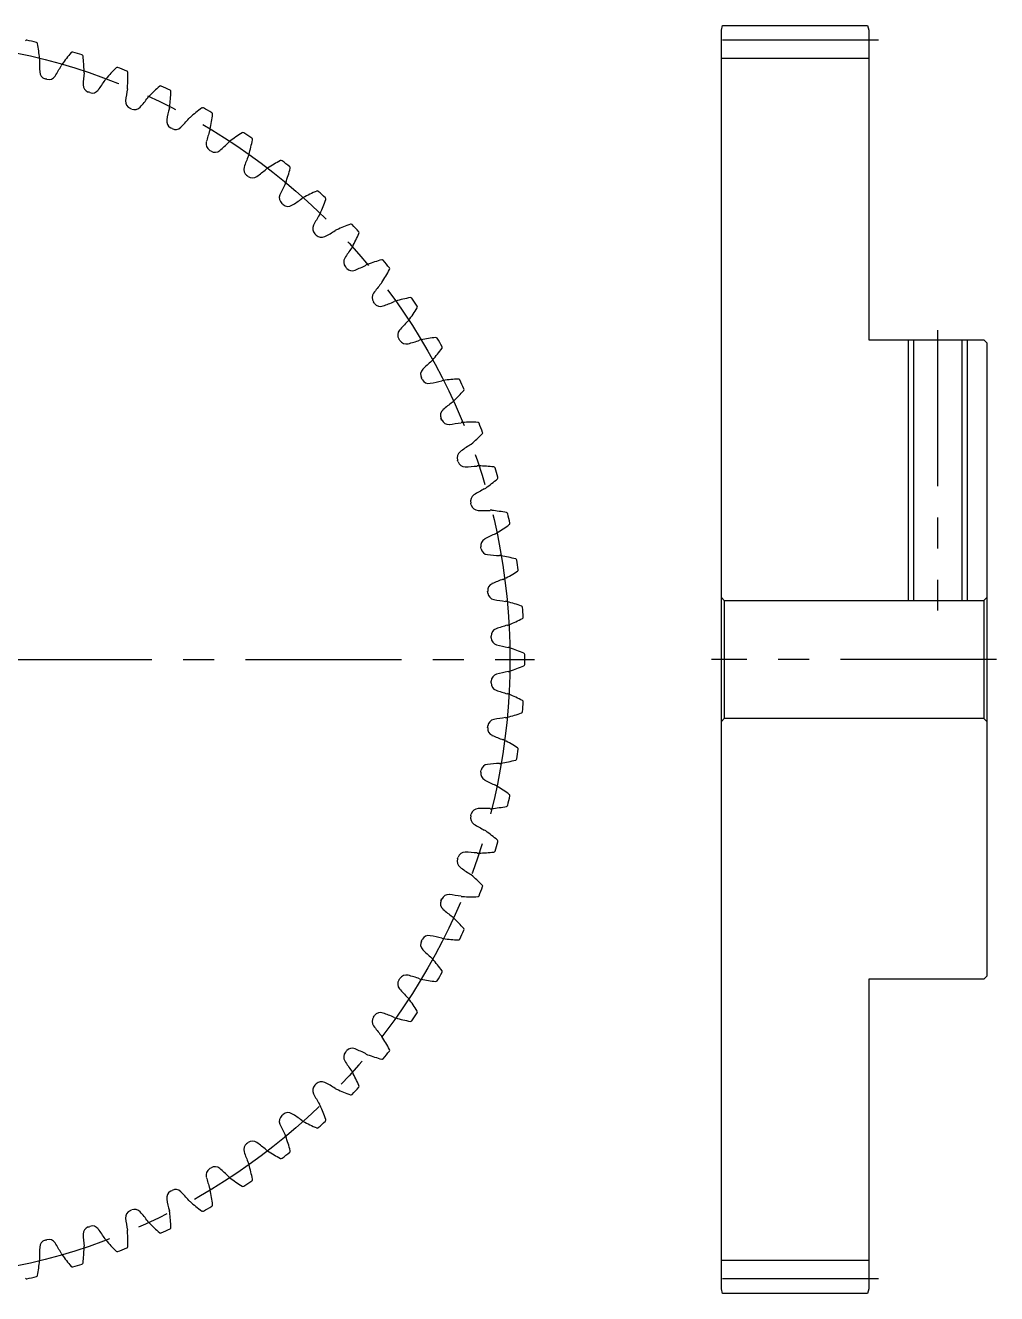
# Model space of a CAD drawing. Extents: x -1 to 177, y -8 to 140.
# Drawn here: x 78.2 to 177, y 10 to 139 of the extents above; entities that cross this region are included whole.
import ezdxf

# ---------------------------------------------------------------- set-up
doc = ezdxf.new("R2010")
doc.units = 0
doc.header["$LTSCALE"] = 0.5
doc.linetypes.add('CENTER', pattern=[50.8, 31.75, -6.35, 6.35, -6.35])
for name, color, linetype in [('MSM_CENTER', 1, 'CENTER'), ('MSM_CONTINUOUS', 7, 'CONTINUOUS'), ('MSM_NARROW', 5, 'CONTINUOUS')]:
    doc.layers.add(name, color=color, linetype=linetype)

msp = doc.modelspace()

# ---------------------------------------------------------------- linework, layer by layer
at = {"layer": 'MSM_CENTER'}
for p, q in [((165, 137.5), (148, 137.5)), ((171, 108), (171, 79.5)), ((-1, 74.5), (130, 74.5)), ((177, 74.5), (148, 74.5)), ((165, 11.5), (148, 11.5))]:
    msp.add_line(p, q, dxfattribs=at)
msp.add_circle((64.5, 74.5), 63, dxfattribs=at)
at = {"layer": 'MSM_CONTINUOUS'}
for p, q in [((149, 138.5), (149.13, 139)), ((149, 10.5), (149, 138.5)), ((149.13, 139), (163.87, 139)), ((163.87, 139), (164, 138.5)), ((164, 138.5), (164, 107)), ((164, 135.62), (149, 135.62)), ((164, 107), (175.7, 107)), ((168.54, 107), (168.54, 80.5)), ((173.46, 107), (173.46, 80.5)), ((175.7, 107), (176, 106.7)), ((176, 106.7), (176, 42.3)), ((149.3, 80.5), (149, 80.8)), ((149.3, 80.5), (149.3, 68.5)), ((149.3, 80.5), (175.7, 80.5)), ((176, 80.8), (175.7, 80.5)), ((175.7, 80.5), (175.7, 68.5)), ((149, 68.2), (149.3, 68.5)), ((175.7, 68.5), (149.3, 68.5)), ((175.7, 68.5), (176, 68.2)), ((164, 42), (164, 10.5)), ((175.7, 42), (164, 42)), ((176, 42.3), (175.7, 42)), ((164, 13.38), (149, 13.38)), ((149.13, 10), (149, 10.5)), ((164, 10.5), (163.87, 10)), ((163.87, 10), (149.13, 10))]:
    msp.add_line(p, q, dxfattribs=at)
for centre, radius, start, end in [((78.34, 137.35), 0.15, 77.5842, 144.0696), ((64.5, 74.5), 64.5, 76.7015, 77.5842), ((79.3, 137.12), 0.15, 10.2161, 76.7015), ((58.78, 133.43), 21, 6.0714, 10.2161), ((78.43, 135.52), 1.25, 358.282, 6.0714), ((98.33, 134.93), 18.67, 178.3208, 182.05), ((98.91, 122.67), 21, 139.7839, 143.9286), ((82.99, 136.14), 0.15, 73.2985, 139.7839), ((64.5, 74.5), 64.5, 72.4158, 73.2985), ((83.94, 135.84), 0.15, 5.9304, 72.4158), ((63.2, 133.69), 21, 1.7857, 5.9304), ((80.42, 134.29), 0.75, 182.05, 255.086), ((65.42, 143.75), 18.67, 327.95, 331.6792), ((82.95, 134.3), 1.25, 143.9286, 151.718), ((102.75, 132.23), 18.67, 174.0351, 177.7643), ((82.95, 134.3), 1.25, 353.9963, 1.7857), ((102.42, 119.97), 21, 135.4982, 139.6429), ((87.55, 134.58), 0.15, 69.0128, 135.4982), ((64.5, 74.5), 64.5, 68.13, 69.0128), ((88.47, 134.22), 0.15, 1.6447, 68.13), ((67.63, 133.62), 21, 357.5, 1.6447), ((64.5, 74.5), 61.12, 74.914, 75.086), ((80.6, 134.24), 0.75, 254.914, 327.95), ((84.85, 132.93), 0.75, 177.7643, 250.8003), ((70.59, 143.49), 18.67, 323.6643, 327.3935), ((87.36, 132.76), 1.25, 139.6429, 147.4323), ((64.5, 74.5), 61.12, 70.6283, 70.8003), ((85.02, 132.87), 0.75, 250.6283, 323.6643), ((106.96, 129.21), 18.67, 169.7494, 173.4786), ((87.36, 132.76), 1.25, 349.7106, 357.5), ((75.73, 142.84), 18.67, 319.3786, 323.1078), ((91.65, 130.89), 1.25, 135.3571, 143.1466), ((105.71, 117.01), 21, 131.2125, 135.3571), ((91.97, 132.69), 0.15, 64.7271, 131.2125), ((64.5, 74.5), 64.5, 63.8443, 64.7271), ((72.04, 133.22), 21, 353.2143, 357.359), ((92.87, 132.26), 0.15, 357.359, 63.8443), ((89.16, 131.25), 0.75, 173.4786, 246.5145), ((64.5, 74.5), 61.12, 66.3426, 66.5145), ((89.33, 131.18), 0.75, 246.3426, 319.3786), ((110.93, 125.89), 18.67, 165.4637, 169.1929), ((91.65, 130.89), 1.25, 345.4249, 353.2143), ((108.77, 113.81), 21, 126.9267, 131.0714), ((96.24, 130.47), 0.15, 60.4414, 126.9267), ((64.5, 74.5), 64.5, 59.5586, 60.4414), ((93.33, 129.25), 0.75, 169.1929, 242.2288), ((80.8, 141.81), 18.67, 315.0929, 318.8221), ((95.79, 128.7), 1.25, 131.0714, 138.8608), ((76.41, 132.49), 21, 348.9286, 353.0733), ((97.1, 129.98), 0.15, 353.0733, 59.5586), ((64.5, 74.5), 61.12, 62.0569, 62.2288), ((93.49, 129.16), 0.75, 242.0569, 315.0929), ((114.64, 122.28), 18.67, 161.1779, 164.9071), ((95.79, 128.7), 1.25, 341.1392, 348.9286), ((111.58, 110.39), 21, 122.641, 126.7857), ((100.34, 127.95), 0.15, 56.1557, 122.641), ((64.5, 74.5), 64.5, 55.2729, 56.1557), ((97.34, 126.94), 0.75, 164.9071, 237.9431), ((85.79, 140.4), 18.67, 310.8071, 314.5363), ((99.76, 126.21), 1.25, 126.7857, 134.5751), ((80.71, 131.44), 21, 344.6429, 348.7875), ((101.16, 127.39), 0.15, 348.7877, 55.2729), ((64.5, 74.5), 61.12, 57.7712, 57.9431), ((97.5, 126.84), 0.75, 237.7711, 310.8071), ((118.07, 118.39), 18.67, 156.8922, 160.6214), ((99.76, 126.21), 1.25, 336.8534, 344.6429), ((114.14, 106.77), 21, 118.3553, 122.5), ((104.23, 125.12), 0.15, 51.87, 118.3553), ((64.5, 74.5), 64.5, 50.9872, 51.87), ((101.17, 124.34), 0.75, 160.6214, 233.6575), ((90.65, 138.63), 18.67, 306.5214, 310.2506), ((103.52, 123.43), 1.25, 122.5, 130.2894), ((84.92, 130.07), 21, 340.3571, 344.5018), ((105.01, 124.5), 0.15, 344.5018, 50.9872), ((64.5, 74.5), 61.12, 53.4855, 53.6574), ((101.32, 124.23), 0.75, 233.4854, 306.5214), ((121.2, 114.27), 18.67, 152.6065, 156.3357), ((103.52, 123.43), 1.25, 332.5677, 340.3571), ((104.79, 121.46), 0.75, 156.3357, 229.3717), ((95.37, 136.49), 18.67, 302.2357, 305.9649), ((107.07, 120.38), 1.25, 118.2143, 126.0037), ((116.41, 102.97), 21, 114.0696, 118.2143), ((107.9, 122.01), 0.15, 47.5842, 114.0696), ((64.5, 74.5), 64.5, 46.7015, 47.5842), ((89.01, 128.39), 21, 336.0714, 340.2161), ((108.63, 121.33), 0.15, 340.2163, 46.7015), ((64.5, 74.5), 61.12, 49.1997, 49.3717), ((104.93, 121.34), 0.75, 229.1997, 302.2357), ((124.01, 109.92), 18.67, 148.3208, 152.05), ((107.07, 120.38), 1.25, 328.282, 336.0714), ((118.39, 99.01), 21, 109.7839, 113.9286), ((111.33, 118.63), 0.15, 43.2985, 109.7839), ((64.5, 74.5), 64.5, 42.4158, 43.2985), ((108.19, 118.32), 0.75, 152.05, 225.086), ((64.5, 74.5), 61.12, 44.914, 45.086), ((108.32, 118.19), 0.75, 224.914, 297.95), ((99.92, 134.01), 18.67, 297.95, 301.6792), ((110.38, 117.07), 1.25, 113.9286, 121.718), ((92.97, 126.41), 21, 331.7857, 335.9304), ((112.01, 117.9), 0.15, 335.9304, 42.4158), ((126.49, 105.37), 18.67, 144.0351, 147.7643), ((110.38, 117.07), 1.25, 323.9963, 331.7857), ((111.34, 114.93), 0.75, 147.7643, 220.8003), ((120.07, 94.92), 21, 105.4982, 109.6429), ((114.5, 115.01), 0.15, 39.0128, 105.4982), ((64.5, 74.5), 64.5, 38.13, 39.0128), ((64.5, 74.5), 61.12, 40.6283, 40.8003), ((111.46, 114.79), 0.75, 220.6283, 293.6643), ((104.27, 131.2), 18.67, 293.6643, 297.3935), ((113.43, 113.52), 1.25, 109.6429, 117.4323), ((96.77, 124.14), 21, 327.5, 331.6447), ((115.12, 114.23), 0.15, 331.6447, 38.13), ((128.63, 100.65), 18.67, 139.7494, 143.4786), ((113.43, 113.52), 1.25, 319.7106, 327.5), ((114.23, 111.32), 0.75, 143.4786, 216.5146), ((116.21, 109.76), 1.25, 105.3571, 113.1466), ((121.44, 90.71), 21, 101.2125, 105.3571), ((117.39, 111.16), 0.15, 34.7271, 101.2125), ((64.5, 74.5), 64.5, 33.8443, 34.7271), ((64.5, 74.5), 61.12, 36.3426, 36.5145), ((114.34, 111.17), 0.75, 216.3426, 289.3786), ((108.39, 128.07), 18.67, 289.3786, 293.1078), ((100.39, 121.58), 21, 323.2143, 327.359), ((117.95, 110.34), 0.15, 327.3591, 33.8443), ((130.4, 95.79), 18.67, 135.4637, 139.1929), ((116.21, 109.76), 1.25, 315.4249, 323.2143), ((116.84, 107.5), 0.75, 139.1929, 212.2288), ((64.5, 74.5), 61.12, 32.0569, 32.2288), ((122.49, 86.41), 21, 96.9267, 101.0714), ((119.98, 107.1), 0.15, 30.4414, 96.9267), ((64.5, 74.5), 64.5, 29.5586, 30.4414), ((116.94, 107.34), 0.75, 212.0569, 285.0929), ((112.28, 124.64), 18.67, 285.0929, 288.8221), ((118.7, 105.79), 1.25, 101.0714, 108.8608), ((103.81, 118.77), 21, 318.9286, 323.0733), ((120.47, 106.24), 0.15, 323.0733, 29.5586), ((131.81, 90.8), 18.67, 131.1779, 134.9071), ((118.7, 105.79), 1.25, 311.1392, 318.9286), ((119.16, 103.49), 0.75, 134.9071, 207.9432), ((64.5, 74.5), 61.12, 27.7712, 27.9431), ((119.25, 103.33), 0.75, 207.7711, 280.8071), ((115.89, 120.93), 18.67, 280.8071, 284.5363), ((120.89, 101.65), 1.25, 96.7857, 104.5751), ((123.22, 82.04), 21, 92.641, 96.7857), ((122.26, 102.87), 0.15, 26.1557, 92.641), ((64.5, 74.5), 64.5, 25.2729, 26.1557), ((122.69, 101.97), 0.15, 318.7875, 25.2729), ((132.84, 85.73), 18.67, 126.8922, 130.6214), ((120.89, 101.65), 1.25, 306.8534, 314.6429), ((107.01, 115.71), 21, 314.6429, 318.7875), ((121.18, 99.33), 0.75, 130.6214, 203.6575), ((64.5, 74.5), 61.12, 23.4855, 23.6574), ((121.25, 99.16), 0.75, 203.4854, 276.5214), ((119.21, 116.96), 18.67, 276.5214, 280.2506), ((122.76, 97.36), 1.25, 92.5, 100.2894), ((123.62, 77.63), 21, 88.3553, 92.5), ((124.22, 98.47), 0.15, 21.87, 88.3553), ((64.5, 74.5), 64.5, 20.9872, 21.87), ((109.97, 112.42), 21, 310.3571, 314.5018), ((124.58, 97.55), 0.15, 314.5018, 20.9872), ((122.87, 95.02), 0.75, 126.3357, 199.3718), ((133.49, 80.59), 18.67, 122.6065, 126.3357), ((122.76, 97.36), 1.25, 302.5677, 310.3571), ((64.5, 74.5), 61.12, 19.1997, 19.3717), ((122.93, 94.85), 0.75, 199.1997, 272.2357), ((122.23, 112.75), 18.67, 272.2357, 275.9649), ((124.3, 92.95), 1.25, 88.2143, 96.0037), ((123.69, 73.2), 21, 84.0696, 88.2143), ((125.84, 93.94), 0.15, 17.5842, 84.0696), ((64.5, 74.5), 64.5, 16.7015, 17.5842), ((126.14, 92.99), 0.15, 310.2163, 16.7015), ((133.75, 75.42), 18.67, 118.3208, 122.05), ((124.3, 92.95), 1.25, 298.282, 306.0714), ((112.67, 108.91), 21, 306.0714, 310.2161), ((124.24, 90.6), 0.75, 122.05, 195.086), ((64.5, 74.5), 61.12, 14.914, 15.086), ((124.29, 90.42), 0.75, 194.914, 267.95), ((124.93, 108.33), 18.67, 267.95, 271.6792), ((125.52, 88.43), 1.25, 83.9286, 91.718), ((123.43, 68.78), 21, 79.7839, 83.9286), ((127.12, 89.3), 0.15, 13.2985, 79.7839), ((64.5, 74.5), 64.5, 12.4158, 13.2985), ((115.11, 105.22), 21, 301.7857, 305.9304), ((127.35, 88.34), 0.15, 305.9306, 12.4158), ((125.28, 86.09), 0.75, 117.7643, 190.8003), ((133.63, 70.24), 18.67, 114.0351, 117.7643), ((125.52, 88.43), 1.25, 293.9963, 301.7857), ((64.5, 74.5), 61.12, 10.6283, 10.8003), ((125.31, 85.91), 0.75, 190.6283, 263.6643), ((127.29, 103.72), 18.67, 263.6643, 267.3935), ((126.39, 83.83), 1.25, 79.6429, 87.4323), ((122.83, 64.4), 21, 75.4982, 79.6429), ((128.06, 84.58), 0.15, 9.0128, 75.4982), ((64.5, 74.5), 64.5, 8.13, 9.0128), ((133.11, 65.09), 18.67, 109.7494, 113.4786), ((126.39, 83.83), 1.25, 289.7106, 297.5), ((117.26, 101.35), 21, 297.5, 301.6447), ((128.2, 83.6), 0.15, 301.6447, 8.13), ((125.98, 81.52), 0.75, 113.4786, 186.5146), ((64.5, 74.5), 61.12, 6.3426, 6.5145), ((126, 81.34), 0.75, 186.3426, 259.3786), ((129.3, 98.95), 18.67, 259.3786, 263.1078), ((126.91, 79.18), 1.25, 75.3571, 83.1466), ((121.92, 60.06), 21, 71.2125, 75.3571), ((128.63, 79.8), 0.15, 4.7271, 71.2125), ((128.71, 78.81), 0.15, 297.359, 3.8443), ((64.5, 74.5), 64.5, 3.8443, 4.7271), ((126.33, 76.91), 0.75, 109.1929, 182.2289), ((132.22, 59.99), 18.67, 105.4637, 109.1929), ((126.91, 79.18), 1.25, 285.4249, 293.2143), ((119.12, 97.33), 21, 293.2143, 297.359), ((64.5, 74.5), 61.12, 2.0569, 2.2288), ((126.34, 76.72), 0.75, 182.0569, 255.0929), ((130.94, 94.03), 18.67, 255.0929, 258.8221), ((127.08, 74.5), 1.25, 71.0714, 78.8608), ((120.68, 55.81), 21, 66.9267, 71.0714), ((128.85, 75), 0.15, 0.4414, 66.9267), ((64.5, 74.5), 64.5, 359.5586, 0.4414), ((120.68, 93.19), 21, 288.9286, 293.0733), ((128.85, 74), 0.15, 293.0733, 359.5586), ((64.5, 74.5), 61.12, 357.7712, 357.9431), ((126.34, 72.28), 0.75, 104.9071, 177.9432), ((130.94, 54.97), 18.67, 101.1779, 104.9071), ((127.08, 74.5), 1.25, 281.1392, 288.9286), ((126.33, 72.09), 0.75, 177.7712, 250.8071), ((132.22, 89.01), 18.67, 250.8071, 254.5363), ((126.91, 69.82), 1.25, 66.7857, 74.5751), ((119.12, 51.67), 21, 62.641, 66.7857), ((128.71, 70.19), 0.15, 356.1557, 62.641), ((64.5, 74.5), 64.5, 355.2729, 356.1557), ((126, 67.66), 0.75, 100.6214, 173.6575), ((129.3, 50.05), 18.67, 96.8922, 100.6214), ((126.91, 69.82), 1.25, 276.8534, 284.6429), ((121.92, 88.94), 21, 284.6429, 288.7875), ((128.63, 69.2), 0.15, 288.7875, 355.2729), ((64.5, 74.5), 61.12, 353.4855, 353.6574), ((125.98, 67.48), 0.75, 173.4854, 246.5214), ((133.11, 83.91), 18.67, 246.5214, 250.2506), ((126.39, 65.17), 1.25, 62.5, 70.2894), ((117.26, 47.65), 21, 58.3553, 62.5), ((64.5, 74.5), 64.5, 350.9872, 351.87), ((128.2, 65.4), 0.15, 351.87, 58.3553), ((64.5, 74.5), 61.12, 349.1997, 349.3717), ((125.31, 63.09), 0.75, 96.3357, 169.3718), ((127.29, 45.28), 18.67, 92.6065, 96.3357), ((126.39, 65.17), 1.25, 272.5677, 280.3571), ((122.83, 84.6), 21, 280.3571, 284.5018), ((128.06, 64.42), 0.15, 284.502, 350.9872), ((125.28, 62.91), 0.75, 169.1997, 242.2357), ((133.63, 78.76), 18.67, 242.2357, 245.9649), ((125.52, 60.57), 1.25, 58.2143, 66.0037), ((115.11, 43.78), 21, 54.0696, 58.2143), ((64.5, 74.5), 64.5, 346.7015, 347.5842), ((127.35, 60.66), 0.15, 347.5842, 54.0696), ((123.43, 80.22), 21, 276.0714, 280.2161), ((127.12, 59.7), 0.15, 280.2161, 346.7015), ((124.24, 58.4), 0.75, 164.914, 237.95), ((64.5, 74.5), 61.12, 344.914, 345.086), ((124.29, 58.58), 0.75, 92.05, 165.086), ((124.93, 40.67), 18.67, 88.3208, 92.05), ((125.52, 60.57), 1.25, 268.282, 276.0714), ((133.75, 73.58), 18.67, 237.95, 241.6792), ((124.3, 56.05), 1.25, 53.9286, 61.718), ((112.67, 40.09), 21, 49.7839, 53.9286), ((64.5, 74.5), 64.5, 342.4158, 343.2985), ((126.14, 56.01), 0.15, 343.2985, 49.7839), ((122.87, 53.98), 0.75, 160.6283, 233.6643), ((64.5, 74.5), 61.12, 340.6283, 340.8003), ((122.93, 54.15), 0.75, 87.7643, 160.8003), ((122.23, 36.25), 18.67, 84.0351, 87.7643), ((124.3, 56.05), 1.25, 263.9963, 271.7857), ((123.69, 75.8), 21, 271.7857, 275.9304), ((125.84, 55.06), 0.15, 275.9306, 342.4158), ((133.49, 68.41), 18.67, 233.6643, 237.3935), ((122.76, 51.64), 1.25, 49.6429, 57.4323), ((109.97, 36.58), 21, 45.4982, 49.6429), ((121.25, 49.84), 0.75, 83.4786, 156.5146), ((119.21, 32.04), 18.67, 79.7494, 83.4786), ((122.76, 51.64), 1.25, 259.7106, 267.5), ((123.62, 71.37), 21, 267.5, 271.6447), ((124.22, 50.53), 0.15, 271.6447, 338.13), ((64.5, 74.5), 64.5, 338.13, 339.0128), ((124.58, 51.45), 0.15, 339.0128, 45.4982), ((121.18, 49.67), 0.75, 156.3426, 229.3786), ((64.5, 74.5), 61.12, 336.3426, 336.5145), ((132.84, 63.27), 18.67, 229.3786, 233.1078), ((120.89, 47.35), 1.25, 45.3571, 53.1466), ((107.01, 33.29), 21, 41.2125, 45.3571), ((64.5, 74.5), 64.5, 333.8443, 334.7271), ((122.69, 47.03), 0.15, 334.7271, 41.2125), ((119.16, 45.51), 0.75, 152.0569, 225.0929), ((64.5, 74.5), 61.12, 332.0569, 332.2288), ((119.25, 45.67), 0.75, 79.1929, 152.2289), ((115.89, 28.07), 18.67, 75.4637, 79.1929), ((120.89, 47.35), 1.25, 255.4249, 263.2143), ((123.22, 66.96), 21, 263.2143, 267.359), ((122.26, 46.13), 0.15, 267.359, 333.8443), ((131.81, 58.2), 18.67, 225.0929, 228.8221), ((118.7, 43.21), 1.25, 41.0714, 48.8608), ((103.81, 30.23), 21, 36.9267, 41.0714), ((64.5, 74.5), 64.5, 329.5586, 330.4414), ((120.47, 42.76), 0.15, 330.4414, 36.9267), ((116.84, 41.5), 0.75, 147.7712, 220.8071), ((64.5, 74.5), 61.12, 327.7712, 327.9431), ((116.94, 41.66), 0.75, 74.9071, 147.9432), ((112.28, 24.36), 18.67, 71.1779, 74.9071), ((118.7, 43.21), 1.25, 251.1392, 258.9286), ((122.49, 62.59), 21, 258.9286, 263.0733), ((119.98, 41.9), 0.15, 263.0733, 329.5586), ((130.4, 53.21), 18.67, 220.8071, 224.5363), ((116.21, 39.24), 1.25, 36.7857, 44.5751), ((100.39, 27.42), 21, 32.641, 36.7857), ((117.95, 38.66), 0.15, 326.1557, 32.641), ((114.23, 37.68), 0.75, 143.4854, 216.5214), ((64.5, 74.5), 61.12, 323.4855, 323.6574), ((114.34, 37.83), 0.75, 70.6214, 143.6574), ((108.39, 20.93), 18.67, 66.8922, 70.6214), ((116.21, 39.24), 1.25, 246.8534, 254.6429), ((121.44, 58.29), 21, 254.6429, 258.7875), ((117.39, 37.84), 0.15, 258.7875, 325.2729), ((64.5, 74.5), 64.5, 325.2729, 326.1557), ((128.63, 48.35), 18.67, 216.5214, 220.2506), ((113.43, 35.48), 1.25, 32.5, 40.2894), ((96.77, 24.86), 21, 28.3553, 32.5), ((111.46, 34.21), 0.75, 66.3357, 139.3717), ((104.27, 17.8), 18.67, 62.6065, 66.3357), ((115.12, 34.77), 0.15, 321.87, 28.3553), ((111.34, 34.07), 0.75, 139.1997, 212.2357), ((126.49, 43.63), 18.67, 212.2357, 215.9649), ((64.5, 74.5), 61.12, 319.1997, 319.3717), ((113.43, 35.48), 1.25, 242.5677, 250.3571), ((120.07, 54.08), 21, 250.3571, 254.5018), ((114.5, 33.99), 0.15, 254.502, 320.9872), ((64.5, 74.5), 64.5, 320.9872, 321.87), ((110.38, 31.93), 1.25, 28.2143, 36.0037), ((92.97, 22.59), 21, 24.0696, 28.2143), ((108.19, 30.68), 0.75, 134.914, 207.95), ((64.5, 74.5), 61.12, 314.914, 315.086), ((108.32, 30.81), 0.75, 62.05, 135.086), ((99.92, 14.99), 18.67, 58.3208, 62.05), ((64.5, 74.5), 64.5, 316.7015, 317.5842), ((112.01, 31.1), 0.15, 317.5842, 24.0696), ((124.01, 39.08), 18.67, 207.95, 211.6792), ((110.38, 31.93), 1.25, 238.282, 246.0714), ((118.39, 49.99), 21, 246.0714, 250.2161), ((111.33, 30.37), 0.15, 250.2161, 316.7015), ((104.93, 27.66), 0.75, 57.7643, 130.8003), ((107.07, 28.62), 1.25, 23.9286, 31.718), ((89.01, 20.61), 21, 19.7839, 23.9286), ((104.79, 27.54), 0.75, 130.6283, 203.6643), ((121.2, 34.73), 18.67, 203.6643, 207.3935), ((64.5, 74.5), 61.12, 310.6283, 310.8003), ((95.37, 12.51), 18.67, 54.0351, 57.7643), ((107.07, 28.62), 1.25, 233.9963, 241.7857), ((116.41, 46.03), 21, 241.7857, 245.9304), ((64.5, 74.5), 64.5, 312.4158, 313.2985), ((108.63, 27.67), 0.15, 313.2985, 19.7839), ((103.52, 25.57), 1.25, 19.6429, 27.4323), ((84.92, 18.93), 21, 15.4982, 19.6429), ((107.9, 26.99), 0.15, 245.9306, 312.4158), ((101.17, 24.66), 0.75, 126.3426, 199.3786), ((64.5, 74.5), 61.12, 306.3426, 306.5145), ((101.32, 24.77), 0.75, 53.4786, 126.5145), ((90.65, 10.37), 18.67, 49.7494, 53.4786), ((103.52, 25.57), 1.25, 229.7106, 237.5), ((114.14, 42.23), 21, 237.5, 241.6447), ((105.01, 24.5), 0.15, 309.0128, 15.4982), ((118.07, 30.61), 18.67, 199.3786, 203.1078), ((99.76, 22.79), 1.25, 15.3571, 23.1466), ((104.23, 23.88), 0.15, 241.6447, 308.13), ((64.5, 74.5), 64.5, 308.13, 309.0128), ((97.34, 22.06), 0.75, 122.0569, 195.0929), ((64.5, 74.5), 61.12, 302.0569, 302.2288), ((97.5, 22.16), 0.75, 49.1929, 122.2289), ((85.79, 8.6), 18.67, 45.4637, 49.1929), ((80.71, 17.56), 21, 11.2125, 15.3571), ((114.64, 26.72), 18.67, 195.0929, 198.8221), ((95.79, 20.3), 1.25, 11.0714, 18.8608), ((99.76, 22.79), 1.25, 225.4249, 233.2143), ((111.58, 38.61), 21, 233.2143, 237.359), ((100.34, 21.05), 0.15, 237.359, 303.8443), ((64.5, 74.5), 64.5, 303.8443, 304.7271), ((101.16, 21.61), 0.15, 304.7271, 11.2125), ((93.33, 19.75), 0.75, 117.7712, 190.8071), ((110.93, 23.11), 18.67, 190.8071, 194.5363), ((64.5, 74.5), 61.12, 297.7712, 297.9431), ((93.49, 19.84), 0.75, 44.9071, 117.9431), ((80.8, 7.19), 18.67, 41.1779, 44.9071), ((95.79, 20.3), 1.25, 221.1392, 228.9286), ((108.77, 35.19), 21, 228.9286, 233.0733), ((76.41, 16.51), 21, 6.9267, 11.0714), ((89.16, 17.75), 0.75, 113.4854, 186.5214), ((64.5, 74.5), 61.12, 293.4855, 293.6574), ((89.33, 17.82), 0.75, 40.6214, 113.6574), ((75.73, 6.16), 18.67, 36.8922, 40.6214), ((91.65, 18.11), 1.25, 6.7857, 14.5751), ((72.04, 15.78), 21, 2.641, 6.7857), ((96.24, 18.53), 0.15, 233.0733, 299.5586), ((64.5, 74.5), 64.5, 299.5586, 300.4414), ((97.1, 19.02), 0.15, 300.4414, 6.9267), ((84.85, 16.07), 0.75, 109.1997, 182.2357), ((64.5, 74.5), 61.12, 289.1997, 289.3717), ((85.02, 16.13), 0.75, 36.3357, 109.3717), ((106.96, 19.79), 18.67, 186.5214, 190.2506), ((91.65, 18.11), 1.25, 216.8534, 224.6429), ((105.71, 31.99), 21, 224.6429, 228.7875), ((64.5, 74.5), 61.12, 284.914, 285.086), ((80.6, 14.76), 0.75, 32.05, 105.086), ((102.75, 16.77), 18.67, 182.2357, 185.9649), ((70.59, 5.51), 18.67, 32.6065, 36.3357), ((87.36, 16.24), 1.25, 212.5677, 220.3571), ((87.36, 16.24), 1.25, 2.5, 10.2894), ((67.63, 15.38), 21, 358.3553, 2.5), ((91.97, 16.31), 0.15, 228.7877, 295.2729), ((64.5, 74.5), 64.5, 295.2729, 296.1557), ((92.87, 16.74), 0.15, 296.1557, 2.641), ((98.33, 14.07), 18.67, 177.95, 181.6792), ((80.42, 14.71), 0.75, 104.914, 177.95), ((65.42, 5.25), 18.67, 28.3208, 32.05), ((63.2, 15.31), 21, 354.0696, 358.2143), ((82.95, 14.7), 1.25, 358.2143, 6.0037), ((102.42, 29.03), 21, 220.3571, 224.5018), ((87.55, 14.42), 0.15, 224.502, 290.9872), ((64.5, 74.5), 64.5, 290.9872, 291.87), ((88.47, 14.78), 0.15, 291.87, 358.3553), ((58.78, 15.57), 21, 349.7839, 353.9286), ((78.43, 13.48), 1.25, 353.9286, 1.718), ((82.95, 14.7), 1.25, 208.282, 216.0714), ((98.91, 26.33), 21, 216.0714, 220.2161), ((64.5, 74.5), 64.5, 286.7015, 287.5842), ((83.94, 13.16), 0.15, 287.5842, 354.0696), ((64.5, 74.5), 64.5, 282.4158, 283.2985), ((79.3, 11.88), 0.15, 283.2985, 349.7839), ((82.99, 12.86), 0.15, 220.2163, 286.7015), ((78.34, 11.65), 0.15, 215.9304, 282.4158)]:
    msp.add_arc(centre, radius, start, end, dxfattribs=at)
at = {"layer": 'MSM_NARROW'}
for p, q in [((168, 107), (168, 80.5)), ((174, 107), (174, 80.5))]:
    msp.add_line(p, q, dxfattribs=at)

doc.saveas('drawing.dxf')
